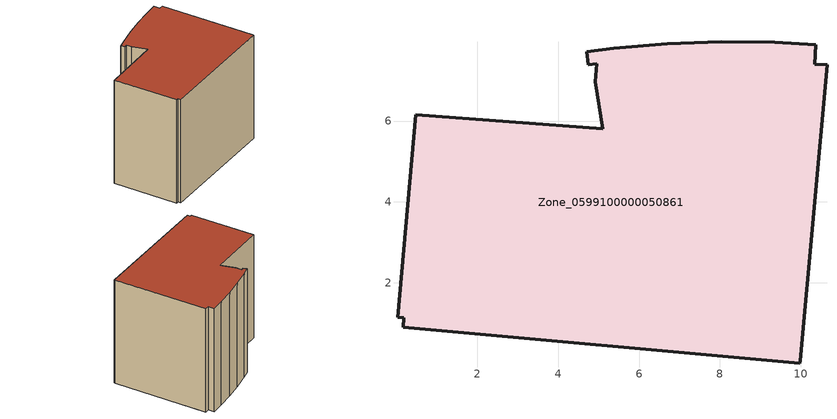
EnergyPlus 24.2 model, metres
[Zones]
Zone_0599100000050861
 floor ground (C_G): 9.97,0 0.17,0.9 0.18,1.13 0.02,1.14 0.47,6.16 5.1,5.81 4.91,6.97 4.96,7.42 4.75,7.39 4.71,7.71 5.37,7.8 6.7,7.91 8.03,7.97 9.36,7.95 10.37,7.89 10.35,7.41 10.65,7.39 9.99,0.07 z0
 wall outside (C_F): 5.37,7.8 4.71,7.71 4.75,7.39 4.96,7.42 4.91,6.97 5.1,5.81 0.47,6.16 0.02,1.14 0.18,1.13 0.17,0.9 9.97,0 9.99,0.07 10.65,7.39 10.35,7.41 10.37,7.89 9.36,7.95 8.03,7.97 6.7,7.91 5.37,7.8 z0:8.46
 roof outside (C_R): 9.97,0 9.99,0.07 10.65,7.39 10.35,7.41 10.37,7.89 9.36,7.95 8.03,7.97 6.7,7.91 5.37,7.8 4.71,7.71 4.75,7.39 4.96,7.42 4.91,6.97 5.1,5.81 0.47,6.16 0.02,1.14 0.18,1.13 0.17,0.9 z8.46
[BUILDING]
Pand.0599100000050861: North Axis=0; Terrain=City; Loads Convergence Tolerance Value=0.04; Temperature Convergence Tolerance Value=0.4; Solar Distribution=FullExterior; Maximum Number of Warmup Days=25; Minimum Number of Warmup Days=1
[Site:Location]
Rotterdam.The.Hague.AP_ZH_NLD Design_Conditions: Latitude=51.96; Longitude=4.45; Time Zone=1; Elevation=-4.5
[SITE:GROUNDTEMPERATURE:BUILDINGSURFACE]
18, 18, 18, 18, 18, 18, 18, 18, 18, 18, 18, 18
[MATERIAL] Thermal Absorptance=0.9; Solar Absorptance=0.7; Visible Absorptance=0.7
Name | Roughness | Thickness | Conductivity | Density | Specific Heat
G.TC.1992-2005 | MediumSmooth | 0.15 | 0.06 | 540 | 1210
F.TC.1992-2005 | Rough | 0.3 | 0.12 | 1920 | 840
R.TC.1992-2005 | MediumRough | 0.2 | 0.08 | 1500 | 1000
[CONSTRUCTION]
C_G: G.TC.1992-2005
C_F: F.TC.1992-2005
C_R: R.TC.1992-2005
[ZONE]
Zone_0599100000050861: Type=1; Multiplier=1; Ceiling Height=Autocalculate; Volume=Autocalculate; Floor Area=autocalculate; Part of Total Floor Area=Yes
[ZONEINFILTRATION:DESIGNFLOWRATE]
Infil_Zone_0599100000050861: Zone or ZoneList or Space or SpaceList=Zone_0599100000050861; Schedule=AlwaysOn; Design Flow Rate Calculation Method=Flow/Area; Flow Rate per Floor Area=0.0015; Constant Term Coefficient=1; Temperature Term Coefficient=0; Velocity Term Coefficient=0; Velocity Squared Term Coefficient=0
[HVACTEMPLATE:ZONE:IDEALLOADSAIRSYSTEM]
Zone_0599100000050861: Maximum Heating Supply Air Temperature=50; Minimum Cooling Supply Air Temperature=13; Maximum Heating Supply Air Humidity Ratio=0.0156; Minimum Cooling Supply Air Humidity Ratio=0.0077; Heating Limit=NoLimit; Cooling Limit=NoLimit; Dehumidification Control Type=ConstantSensibleHeatRatio; Cooling Sensible Heat Ratio=0.7; Dehumidification Setpoint=60; Humidification Control Type=None; Humidification Setpoint=30; Outdoor Air Method=None; Outdoor Air Flow Rate per Person=0.00944; Outdoor Air Flow Rate per Zone Floor Area=0; Outdoor Air Flow Rate per Zone=0; Demand Controlled Ventilation Type=None; Outdoor Air Economizer Type=NoEconomizer; Heat Recovery Type=None; Sensible Heat Recovery Effectiveness=0.7; Latent Heat Recovery Effectiveness=0.65
[ZONECONTROL:THERMOSTAT]
ThermostatControl_Zone_0599100000050861: Zone or ZoneList=Zone_0599100000050861; Control Type Schedule=DualSetpointControlType; Control 1=Thermostat_Zone_0599100000050861; Temperature Difference Between Cutout And Setpoint=0
[THERMOSTATSETPOINT:DUALSETPOINT]
Thermostat_Zone_0599100000050861: Heating Setpoint Temperature Schedule=HeatingSetpoint_Zone_0599100000050861; Cooling Setpoint Temperature Schedule=CoolingSetpoint_Zone_0599100000050861
[SCHEDULE:COMPACT]
HeatingSetpoint_Zone_0599100000050861: Through: 12/31, For: AllDays, Until: 24:00, 21
CoolingSetpoint_Zone_0599100000050861: Through: 12/31, For: AllDays, Until: 24:00, 24
DualSetpointControlType: Through: 12/31, For: AllDays, Until: 24:00, 4
AlwaysOn: Through: 12/31, For: AllDays, Until: 24:00, 1
